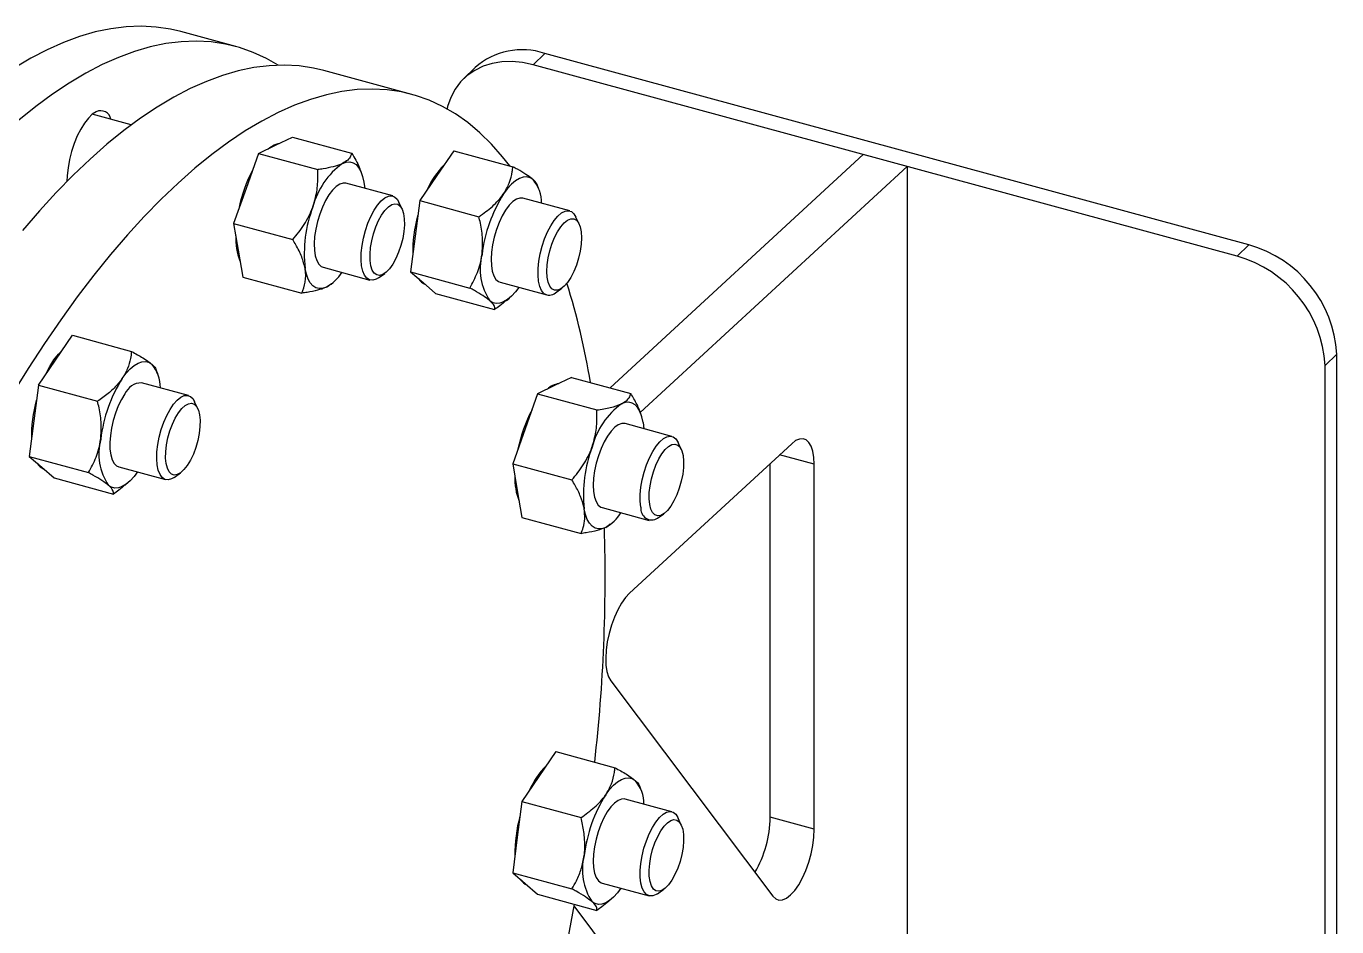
# Model space of a CAD drawing. Header units: inches. Extents: x 0.9 to 37.1, y -8.4 to 11.7.
# Drawn here: x 36.9664 to 37.1036, y 1.3698 to 1.4641 of the extents above; entities that cross this region are included whole.
import ezdxf

# ---------------------------------------------------------------- set-up
doc = ezdxf.new("R2010")
doc.units = ezdxf.units.IN
doc.header["$MEASUREMENT"] = 0

msp = doc.modelspace()

# ---------------------------------------------------------------- linework, layer by layer
at = {"color": 7, "linetype": 'Continuous', "lineweight": 25}
for p, q in [((36.98834909650271, 1.461923980144378), (36.98259116602304, 1.463488862271226)), ((37.02066720777228, 1.461206626228001), (37.01945185519695, 1.460020404856115)), ((37.09436871791207, 1.441176135004341), (37.02066720777228, 1.461206626228001)), ((37.01339139361967, 1.459732293646796), (37.01217604104433, 1.45854607227491)), ((37.09315336533673, 1.439989913632454), (37.01945185519695, 1.460020404856115)), ((37.00677447403766, 1.456916357338462), (36.99756178527018, 1.45942016874142)), ((36.97739586968846, 1.453729674892716), (36.97331253433062, 1.454839437947683)), ((36.99071038298398, 1.450732184882952), (36.99248886413626, 1.451592783613004)), ((36.99248886413626, 1.451592783613004), (36.99426734528853, 1.452453382343055)), ((36.99426734528853, 1.452453382343055), (37.00046287848466, 1.450769569174566)), ((36.99071038298398, 1.450732184882952), (36.98940844442021, 1.447070216183395)), ((36.99071038298398, 1.450732184882952), (36.99690591618011, 1.449048371714464)), ((37.01114069359245, 1.451029717385933), (37.00936221244018, 1.44841861186302)), ((37.01114069359245, 1.451029717385933), (37.01733622678858, 1.449345904217444)), ((37.05399943807497, 1.450631112095024), (37.02751253629317, 1.426211977241739)), ((37.05860578245871, 1.449379206393545), (37.05399943807497, 1.450631112095024)), ((37.00154604799748, 1.448550359905634), (37.00149704063696, 1.448692133063508)), ((37.05860578245871, 1.449379206393545), (37.03066823526589, 1.423622674429501)), ((37.05860578245871, 1.449379206393545), (37.05860578245871, 1.342398325230914)), ((37.00476931180649, 1.446290159866948), (36.99986033059675, 1.447624315773014)), ((37.00174553134033, 1.4477491157073), (37.00182590019909, 1.44709011607216)), ((37.00936221244018, 1.44841861186302), (37.0075837312879, 1.445807506340107)), ((37.02007018825192, 1.446987411706731), (37.01992680874304, 1.447402193599375)), ((36.98940844442021, 1.447070216183395), (36.98810650585644, 1.443408247483836)), ((37.02329345206094, 1.444727211668045), (37.01838447085119, 1.446061367574111)), ((37.00574805635516, 1.444908094478645), (37.00541733524586, 1.445640423982517)), ((37.0075837312879, 1.445807506340107), (37.00710718869939, 1.442075896019658)), ((37.0075837312879, 1.445807506340107), (37.01377926448403, 1.444123693171618)), ((36.98810650585644, 1.443408247483836), (36.99430203905257, 1.441724434315347)), ((36.98810650585644, 1.443408247483836), (36.98858304844495, 1.44060687751433)), ((37.0242721966096, 1.443345146279742), (37.0239414755003, 1.444077475783614)), ((37.00710718869939, 1.442075896019658), (37.00663064611089, 1.43834428569921)), ((36.98858304844495, 1.44060687751433), (36.98905959103345, 1.437805507544823)), ((37.09315336533673, 1.439989913632454), (37.09436871791207, 1.441176135004341)), ((36.98905959103345, 1.437805507544823), (36.99525512422958, 1.436121694376334)), ((36.99746989265181, 1.438828780782368), (37.00237887386155, 1.437494624876302)), ((37.00326662784558, 1.437726969364785), (37.0039225359138, 1.438191154199114)), ((37.00663064611089, 1.43834428569921), (37.01282617930701, 1.436660472530721)), ((37.00663064611089, 1.43834428569921), (37.00793258467466, 1.437223780901675)), ((36.99833523278517, 1.437087710423677), (36.99783971564901, 1.436763209608626)), ((36.9983493128332, 1.437086553864962), (36.99845497712609, 1.437176869928479)), ((37.00793258467466, 1.437223780901675), (37.00923452323843, 1.436103276104139)), ((37.01599403290625, 1.437265832583466), (37.020903014116, 1.4359316766774)), ((37.02179076810003, 1.436164021165883), (37.02244667616824, 1.436628206000211)), ((37.00923452323843, 1.436103276104139), (37.01543005643455, 1.43441946293565)), ((37.01666085534314, 1.435341888731514), (37.01697911738054, 1.435613921729577)), ((36.96944823746091, 1.429104425634802), (36.97122671861319, 1.431715531157716)), ((36.97122671861319, 1.431715531157716), (36.97742225180932, 1.430031717989226)), ((37.10358140667955, 1.429743497552403), (37.1023660541042, 1.428557276180517)), ((37.10358140667955, 1.331691442438752), (37.10358140667955, 1.429743497552403)), ((36.96766975630864, 1.426493320111889), (36.96944823746091, 1.429104425634802)), ((36.98015621327266, 1.427673225478513), (36.98000685753482, 1.428105295975215)), ((37.1023660541042, 1.330505221066866), (37.1023660541042, 1.428557276180517)), ((36.98337947708168, 1.425413025439828), (36.97847049587192, 1.426747181345894)), ((37.02348640290539, 1.427306194026934), (37.02170792175311, 1.426445595296883)), ((37.02348640290539, 1.427306194026934), (37.02968193610152, 1.425622380858445)), ((36.96766975630864, 1.426493320111889), (36.96719321372013, 1.422761709791441)), ((36.96766975630864, 1.426493320111889), (36.97386528950477, 1.4248095069434)), ((37.01992944060083, 1.425584996566832), (37.01862750203707, 1.421923027867274)), ((37.02170792175311, 1.426445595296883), (37.01992944060083, 1.425584996566832)), ((37.01992944060083, 1.425584996566832), (37.02612497379696, 1.423901183398343)), ((36.98435822163034, 1.424030960051525), (36.98402750052104, 1.424763289555397)), ((36.96719321372013, 1.422761709791441), (36.96671667113162, 1.419030099470993)), ((37.03076510561433, 1.423403171589513), (37.03072622956072, 1.423515635938294)), ((37.01862750203707, 1.421923027867274), (37.0173255634733, 1.418261059167716)), ((37.03398836942335, 1.421142971550827), (37.0290793882136, 1.422477127456893)), ((37.03096458895718, 1.42260192739118), (37.03104495781594, 1.42194292775604)), ((37.04652382069976, 1.420375056773465), (37.02955274771129, 1.404728873489197)), ((37.03496711397201, 1.419760906162524), (37.03463639286271, 1.420493235666397)), ((36.96671667113162, 1.419030099470993), (36.97291220432775, 1.417346286302504)), ((36.96671667113162, 1.419030099470993), (36.96801860969539, 1.417909594673457)), ((37.04888296185599, 1.418215173161671), (37.04525155334342, 1.419202112183718)), ((36.96801860969539, 1.417909594673457), (36.96932054825916, 1.416789089875922)), ((36.97608005792699, 1.417951646355248), (36.98098903913673, 1.416617490449183)), ((36.98187679312076, 1.416849834937665), (36.98253270118898, 1.417314019771994)), ((37.0173255634733, 1.418261059167716), (37.02352109666943, 1.416577245999227)), ((37.0173255634733, 1.418261059167716), (37.01780210606181, 1.415459689198209)), ((37.04427661747226, 1.381290022474948), (37.04427661747226, 1.418303287145321)), ((37.04888296185599, 1.380038116773469), (37.04888296185599, 1.418215173161671)), ((36.96932054825916, 1.416789089875922), (36.97551608145529, 1.415105276707433)), ((36.9767603795816, 1.416039240896936), (36.97706514240128, 1.416299735501359)), ((37.01780210606181, 1.415459689198209), (37.01827864865031, 1.412658319228702)), ((37.02668895026866, 1.413681592466248), (37.03159793147841, 1.412347436560182)), ((37.03248568546243, 1.412579781048665), (37.03314159353066, 1.413043965882993)), ((37.01827864865031, 1.412658319228702), (37.02447418184644, 1.410974506060213)), ((37.02754593228005, 1.411920186627258), (37.02767403474295, 1.412029681612359)), ((37.0275806155317, 1.395558401549518), (37.04455168852018, 1.373027528445584)), ((37.02183561095487, 1.388159323326693), (37.02005712980259, 1.38554821780378)), ((37.02183561095487, 1.388159323326693), (37.02803114415099, 1.386475510158204)), ((37.02005712980259, 1.38554821780378), (37.01827864865031, 1.382937112280867)), ((37.03076510561433, 1.384117017647491), (37.03061574987649, 1.384549088144193)), ((37.01827864865031, 1.382937112280867), (37.0178021060618, 1.379205501960419)), ((37.01827864865031, 1.382937112280867), (37.02447418184644, 1.381253299112378)), ((37.03398836942335, 1.381856817608806), (37.0290793882136, 1.383190973514872)), ((37.03496711397201, 1.380474752220503), (37.03463639286271, 1.381207081724375)), ((37.04888296185599, 1.380038116773469), (37.04427661747226, 1.381290022474948)), ((37.0178021060618, 1.379205501960419), (37.0173255634733, 1.37547389163997)), ((37.0173255634733, 1.37547389163997), (37.02352109666943, 1.373790078471481)), ((37.0173255634733, 1.37547389163997), (37.01862750203706, 1.374353386842435)), ((37.01862750203706, 1.374353386842435), (37.01992944060083, 1.3732328820449)), ((37.01992944060083, 1.3732328820449), (37.02612497379696, 1.371549068876411)), ((37.02668895026866, 1.374395438524226), (37.03159793147841, 1.37306128261816)), ((37.03248568546243, 1.373293627106643), (37.03314159353066, 1.373757811940972)), ((37.04128332870542, 1.348721223746305), (37.02374353634006, 1.372007131262095)), ((37.02735577270555, 1.372471494672275), (37.02767403474295, 1.372743527670337))]:
    msp.add_line(p, q, dxfattribs=at)
at = {"color": 7, "linetype": 'Continuous', "lineweight": 25, "flags": 128}
for points in [[(36.98259116602304, 1.463488862271226), (36.98149359958395, 1.463745629862133), (36.97998445467426, 1.46396879025637), (36.97844104538773, 1.464051095119087), (36.97686563689032, 1.463992423656548), (36.97526054131125, 1.463792861977214), (36.97362811434962, 1.463452702965369), (36.9719707518171, 1.462972445851271), (36.97029088612175, 1.462352795478461), (36.96859098269815, 1.461594661269309), (36.96687353638897, 1.460699155890314), (36.9651410677835, 1.459667593619108)], [(36.99276607169682, 1.459975296960297), (36.99155150061274, 1.460670438987783), (36.99015822077775, 1.461313376671092), (36.9887241957182, 1.461817059328177), (36.98725153006362, 1.462180747735284), (36.98574238515393, 1.462403908129522), (36.9841989758674, 1.462486212992239), (36.98262356736999, 1.4624275415297), (36.98101847179092, 1.462227979850365), (36.97938604482928, 1.461887820838521), (36.97772868229676, 1.461407563724423), (36.97604881660143, 1.460787913351612), (36.97434891317782, 1.460029779142461), (36.97263146686863, 1.459134273763466), (36.97089899826317, 1.45810271149226), (36.96915404999801, 1.456936606288725), (36.96739918302535, 1.455637669573055), (36.96563697285447, 1.454207807713998)], [(36.99756178527018, 1.45942016874142), (36.99646421883109, 1.459676936332326), (36.9949550739214, 1.459900096726564), (36.99341166463488, 1.459982401589281), (36.99183625613747, 1.459923730126742), (36.99023116055839, 1.459724168447408), (36.98859873359676, 1.459384009435563), (36.98694137106424, 1.458903752321465), (36.9852615053689, 1.458284101948655), (36.98356160194529, 1.457525967739503), (36.98184415563611, 1.456630462360508), (36.98011168703064, 1.455598900089302), (36.97836673876548, 1.454432794885768), (36.97661187179282, 1.453133858170097), (36.97484966162194, 1.45170399631104), (36.97308269453927, 1.450145307828051), (36.97131356381267, 1.44846008031142), (36.96954486588543, 1.446650787064916), (36.96777919656568, 1.444720083475879), (36.96601914721661, 1.442670803118066)], [(37.01945185519695, 1.460020404856115), (37.01834138827669, 1.460257104775733), (37.01724711446468, 1.460360150687762), (37.0161849907372, 1.460328039950765), (37.01517050524987, 1.460161240811595), (37.01421845148554, 1.4598621855773), (37.01334271253192, 1.459435235146609), (37.01255605863494, 1.458886615418211), (37.01186996097982, 1.458224326503129), (37.01129442441532, 1.457458026065091), (37.01083784156055, 1.456598888490041), (37.01050687042168, 1.455659441938434), (37.01044376465012, 1.455411080252639)], [(37.01701752589969, 1.449432520290109), (37.01626278831269, 1.450399395646425), (37.0151026079979, 1.451720421654851), (37.01389211491288, 1.452908922244383), (37.01263308562316, 1.453963153126514), (37.01132736792784, 1.454881567072047), (37.00997687814769, 1.455662816181868), (37.0085835983127, 1.456305753865176), (37.00714957325314, 1.456809436522262), (37.00567690759856, 1.457173124929369), (37.00416776268888, 1.457396285323607), (37.00262435340235, 1.457478590186324), (37.00104894490494, 1.457419918723784), (36.99944384932586, 1.45722035704445), (36.99781142236424, 1.456880198032606), (36.99615405983171, 1.456399940918508), (36.99447419413637, 1.455780290545697), (36.99277429071277, 1.455022156336546), (36.99105684440359, 1.454126650957551), (36.98932437579812, 1.453095088686344), (36.98757942753295, 1.45192898348281), (36.98582456056029, 1.450630046767139), (36.98406235038941, 1.449200184908082), (36.98229538330674, 1.447641496425093), (36.98052625258014, 1.445956268908462), (36.97875755465291, 1.444146975661959), (36.97699188533315, 1.442216272072922), (36.97523183598408, 1.440166991715109), (36.97347998972083, 1.438002142190037), (36.97173891761936, 1.435724900712914), (36.97001117494307, 1.433338609449635), (36.9682992973926, 1.430846770611695), (36.96660579738431, 1.428253041316209), (36.964933160363, 1.425561228218589)], [(36.97371980039179, 1.455103453937381), (36.97331395738215, 1.454840586568303), (36.97290169130754, 1.45444356000802), (36.97249486231233, 1.453923795987806), (36.972105174126, 1.453296247172191), (36.97174383736816, 1.452578966998025), (36.97142124703945, 1.451792590309971), (36.97114668347629, 1.45095973973359), (36.9709280453725, 1.450104374863598), (36.97077162254824, 1.449251102989946), (36.97068191500338, 1.448424471190891), (36.97065998256101, 1.447806004019789)], [(36.99173858749752, 1.451229728248793), (36.99188415246711, 1.451346933968007), (36.99234146111598, 1.451632844595451)], [(36.99234146111598, 1.451632844595451), (36.99278117788265, 1.451781000380491), (36.99291401127631, 1.451798510330062)], [(36.99949050759954, 1.449689886946756), (36.99988552167852, 1.449829154625258), (37.00025965420312, 1.449855449878565), (37.0006065036621, 1.449768322787602), (37.00092013536506, 1.449569264121052), (37.0011951829866, 1.449261679827889), (37.00142694038567, 1.448850832760648), (37.0016114421289, 1.448343752626557), (37.00174553134033, 1.4477491157073)], [(36.99921558531204, 1.447537082832136), (36.99883991244386, 1.447290305122682), (36.99845862133351, 1.446912914924561), (36.998083966991, 1.446417041869256), (36.99772799111518, 1.445818623724771), (36.99740213506358, 1.445136894142651), (36.99711687211783, 1.444393764472593), (36.9968813708637, 1.443613119513642), (36.99670320050529, 1.442820049837096), (36.99658808758451, 1.442040045354898), (36.99653973192535, 1.441298176052897), (36.99655968771847, 1.440618286220871), (36.99664731356829, 1.440022228077436), (36.99679979310787, 1.439529159421761), (36.99701222551936, 1.439154927886137), (36.99727778305025, 1.438911561580038), (36.99746989265181, 1.438828780782368)], [(36.99986033059675, 1.447624315773014), (36.99957356550298, 1.44764531641429), (36.99921558531204, 1.447537082832136)], [(37.01944427561951, 1.44800631592215), (37.01913064391655, 1.4482053745887), (37.01878379445756, 1.448292501679662), (37.01840966193297, 1.448266206426355), (37.01801464785399, 1.448126938747853), (37.01760551102102, 1.447877081552747), (37.01718925187872, 1.44752090996692), (37.01677299273642, 1.447064518184953), (37.01636385590346, 1.446515715196772)], [(37.00326662784558, 1.437726969364785), (37.00302361914625, 1.43758185781718), (37.00266563895533, 1.437473624235026), (37.00233685721954, 1.437507413496557), (37.0020478412544, 1.437682139587105), (37.00180788027083, 1.437992186666355), (37.0016246868123, 1.438427589566073), (37.00150414886727, 1.43897435407881), (37.0014501406245, 1.439614906743248), (37.00146439795333, 1.440328659669704), (37.00154646261149, 1.441092672251842), (37.00169369697333, 1.441882388496643), (37.00190136880535, 1.442672426274217), (37.00216280336396, 1.443437393120348), (37.00246959792735, 1.444152702371183), (37.00281189186583, 1.444795363398844), (37.00317868357056, 1.445344720549117), (37.00355818405436, 1.44578311703118), (37.00393819585944, 1.446096462421387), (37.00430650509369, 1.446274685541074), (37.00465127399529, 1.446312058152532), (37.00496142140805, 1.446207379069278), (37.00522697893895, 1.445964012763179), (37.00541733524586, 1.445640423982517)], [(37.01838447085119, 1.446061367574111), (37.01806883581833, 1.446078755309326), (37.01770893142697, 1.445958780958318), (37.01733232410734, 1.445700755959755), (37.01695111832856, 1.445312973449395), (37.01657756635802, 1.44480789707619), (37.0162236744634, 1.444201760410352), (37.0159008170214, 1.443514045183051), (37.01561937093584, 1.442766855127549), (37.01538838211549, 1.441984205547019), (37.01521527473108, 1.441191251442944), (37.0151056125964, 1.440413479012675), (37.01506292034267, 1.439675886502074), (37.01508857013407, 1.439002180741325), (37.01518173756518, 1.438414015187905), (37.01533942815811, 1.437930293966645), (37.01555657360748, 1.437566564275604), (37.01582619467985, 1.43733451668633), (37.01599403290625, 1.437265832583466)], [(37.00371627012981, 1.438067983517506), (37.00338505518374, 1.43797366823962), (37.00308452449288, 1.438023582374979), (37.00282622728312, 1.438215807751352), (37.00262008977138, 1.438542957255329), (37.00247403370665, 1.438992458714937), (37.00239367194158, 1.439547038041167), (37.00238209273374, 1.440185383061525), (37.00243974106557, 1.440882962534867), (37.00256440154403, 1.441612968873237), (37.00275128353685, 1.442347348342446), (37.00299320527382, 1.443057879151337), (37.00328086983829, 1.443717255999393), (37.00360322244235, 1.444300139404127), (37.00394787525622, 1.44478412948318), (37.00430158346553, 1.445150626769238), (37.00465075426217, 1.445385546977132), (37.00498196920825, 1.445479862255019), (37.00528249989911, 1.44542994811966), (37.00554079710887, 1.445237722743287), (37.0057469346206, 1.44491057323931), (37.00589299068533, 1.444461071779703), (37.0059733524504, 1.443906492453471), (37.00598493165825, 1.443268147433113), (37.00592728332641, 1.442570567959772), (37.00580262284794, 1.441840561621401), (37.00561574085513, 1.441106182152192), (37.00537381911816, 1.440395651343302), (37.00508615455369, 1.439736274495246), (37.00476380194964, 1.439153391090512), (37.00441914913577, 1.43866940101146), (37.00406544092645, 1.438302903725401), (37.00371627012981, 1.438067983517506)], [(37.02059431100525, 1.436099355481456), (37.02034994399465, 1.43639844818089), (37.02016176843401, 1.436823886325935), (37.0200358324407, 1.437361995984559), (37.01997618370115, 1.437995481869575), (37.01998473937495, 1.438703983223405), (37.02006122447568, 1.439464728229579), (37.02020318070929, 1.440253265917657), (37.02040604548561, 1.441044252037532), (37.02066329856384, 1.441812263644486), (37.02096667161835, 1.44253261621355), (37.02130641398956, 1.443182157020446), (37.02167160607812, 1.443740009289196), (37.02205051030982, 1.44418824318888), (37.0224309483909, 1.444512452113154), (37.0228006927284, 1.444702215720433), (37.02314785943508, 1.44475143485224), (37.02346129028734, 1.444658527565181), (37.02373091135971, 1.444426479975906), (37.0239414755003, 1.444077475783614)], [(37.0214311233862, 1.43657331776727), (37.02120661306802, 1.436856641509841), (37.02103978685152, 1.437267058153674), (37.02093705577462, 1.43778879561731), (37.02090236773503, 1.438401803822617), (37.02093705577462, 1.439082525208043), (37.02103978685152, 1.439804800032499), (37.02120661306802, 1.440540871679537), (37.0214311233862, 1.441262453328557), (37.02170469000043, 1.441941815001453), (37.02201679989915, 1.442552849210126), (37.02235545887397, 1.44307207425261), (37.02270765245044, 1.443479536601706), (37.0230598460269, 1.443759577707846), (37.02339850500172, 1.44390143574837), (37.02371061490044, 1.443899659198335), (37.02398418151468, 1.443754316329563), (37.02420869183285, 1.443470992586993), (37.02437551804935, 1.44306057594316), (37.02447824912625, 1.442538838479523), (37.02451293716585, 1.441925830274216), (37.02447824912625, 1.441245108888791), (37.02437551804935, 1.440522834064335), (37.02420869183285, 1.439786762417296), (37.02398418151468, 1.439065180768277), (37.02371061490044, 1.438385819095381), (37.02339850500172, 1.437774784886707), (37.0230598460269, 1.437255559844224), (37.02270765245044, 1.436848097495128), (37.02235545887397, 1.436568056388988), (37.02201679989915, 1.436426198348464), (37.02170469000043, 1.436427974898498), (37.0214311233862, 1.43657331776727)], [(36.99783971564901, 1.436763209608626), (36.99744470157002, 1.436623941930124), (36.99707056904543, 1.436597646676817), (36.99672371958646, 1.43668477376778), (36.99641008788349, 1.43688383243433), (36.99613504026195, 1.437191416727492), (36.99590328286288, 1.437602263794734), (36.99571878111965, 1.438109343928825), (36.99558469190823, 1.438703980848082)], [(37.01795960250859, 1.436731632882612), (37.01760551102102, 1.436262681972624), (37.01718925187872, 1.435806290190657), (37.01677299273642, 1.435450118604829), (37.01636385590346, 1.435200261409723), (37.01596884182447, 1.435060993731221), (37.01559470929988, 1.435034698477914), (37.0152478598409, 1.435121825568877), (37.01493422813794, 1.435320884235427)], [(36.96930083444063, 1.42914448661725), (36.96975814308951, 1.429751270511292), (36.97022213927362, 1.430240641947679)], [(36.96844934958602, 1.427637892439571), (36.96886111767397, 1.428434288313469), (36.96930083444063, 1.42914448661725)], [(36.97644988092419, 1.427201528968555), (36.97685901775716, 1.427750331956736), (36.97727527689946, 1.428206723738702), (36.97769153604175, 1.42856289532453), (36.97810067287472, 1.428812752519636), (36.97849568695371, 1.428952020198138), (36.97886981947831, 1.428978315451445), (36.97921666893728, 1.428891188360482), (36.97953030064024, 1.428692129693933)], [(36.97672480321169, 1.425585390015385), (36.97636682302075, 1.424994824316068), (36.97603804128497, 1.424319232947739), (36.97574902531984, 1.423580329972855), (36.97550906433626, 1.422801864340999), (36.97532587087773, 1.422008856578104), (36.9752053329327, 1.421226794606157), (36.97515132468993, 1.420480814540419), (36.97516558201876, 1.419794892793999), (36.97524764667692, 1.419191075456204), (36.97539488103877, 1.418688769713093), (36.97560255287078, 1.418304120084549), (36.97586398742939, 1.418049489526123), (36.97608005792699, 1.417951646355248)], [(36.98187679312076, 1.416849834937665), (36.98160311347593, 1.416690334397171), (36.98124713760011, 1.416593865806155), (36.98092128154851, 1.416639504396399), (36.98063601860275, 1.416825783306061), (36.98040051734863, 1.417146715377714), (36.98022234699022, 1.417591985590511), (36.98010723406944, 1.418147282593443), (36.98005887841028, 1.418794758683936), (36.9800788342034, 1.419513603447697), (36.98016646005321, 1.420280712622551), (36.98031893959279, 1.421071430688438), (36.98053137200428, 1.421860343316116), (36.98079692953517, 1.422622094204612), (36.98110707694794, 1.423332200053599), (36.98145184584953, 1.423967837476813), (36.98182015508379, 1.424508576564469), (36.98220016688886, 1.424937037517366), (36.98257966737267, 1.425239449247941), (36.9829464590774, 1.425406091994347), (36.98328875301588, 1.425431609721601), (36.98359554757927, 1.425315182268953), (36.98385698213788, 1.425060551710528), (36.98402750052104, 1.424763289555397)], [(36.98326091953735, 1.418102934251505), (36.98291174874071, 1.417656251655706), (36.9825580405314, 1.417332288830329), (36.98221338771754, 1.417143495485076), (36.98189103511347, 1.417097126842326), (36.981603370549, 1.417194964823018), (36.98136144881202, 1.417433249568422), (36.98117456681922, 1.417802823929402), (36.98104990634076, 1.418289485370527), (36.98099225800892, 1.418874531765536), (36.98100383721676, 1.419535480109568), (36.98108419898183, 1.420246930528426), (36.98123025504657, 1.420981542381497), (36.98143639255829, 1.421711084947245), (36.98169468976806, 1.422407522314), (36.98199522045892, 1.423044090784324), (36.98232643540499, 1.423596327388893), (36.98267560620163, 1.424043009984693), (36.98302931441095, 1.42436697281007), (36.98337396722481, 1.424555766155323), (36.98369631982888, 1.424602134798072), (36.98398398439334, 1.424504296817381), (36.98422590613032, 1.424266012071977), (36.98441278812313, 1.423896437710997), (36.98453744860159, 1.423409776269872), (36.98459509693343, 1.422824729874863), (36.98458351772558, 1.422163781530831), (36.98450315596051, 1.421452331111974), (36.98435709989578, 1.420717719258902), (36.98415096238405, 1.419988176693153), (36.9838926651743, 1.419291739326399), (36.98359213448342, 1.418655170856075), (36.98326091953735, 1.418102934251505)], [(37.03096458895718, 1.42260192739118), (37.03083049974575, 1.423196564310437), (37.03064599800252, 1.423703644444528), (37.03041424060346, 1.424114491511769), (37.03013919298191, 1.424422075804932), (37.02982556127895, 1.424621134471482), (37.02947871181998, 1.424708261562444), (37.02910457929538, 1.424681966309138), (37.0287095652164, 1.424542698630635)], [(37.0290793882136, 1.422477127456893), (37.02906909811935, 1.4224798436184), (37.02873468639395, 1.422489914190291), (37.02837293834747, 1.422358225920254), (37.02799548085974, 1.422089011377643), (37.02761444572499, 1.421690923339367), (37.02724207972599, 1.421176756682525), (37.02689035101233, 1.420563037146524), (37.02657056443424, 1.419869490182223), (37.02629299819549, 1.419118406959706), (37.02606657350337, 1.418333927911737), (37.02589856783378, 1.417541266840392), (37.02579438102718, 1.416765900524706), (37.02575736173326, 1.416032749876038), (37.02578869978259, 1.415365378959476), (37.02588738794447, 1.414785237625392), (37.02605025430019, 1.414310972093606), (37.02627206419105, 1.413957825648536), (37.02654568846467, 1.413737148707497), (37.02668895026866, 1.413681592466248)], [(37.03073875467989, 1.413729010076154), (37.03067347879275, 1.4143552874099), (37.03067633089678, 1.415058378631066), (37.030747219323, 1.415815685809298), (37.03088386565907, 1.416602868468773), (37.03108187797931, 1.417394625911119), (37.03133489200484, 1.418165510400681), (37.03163477565666, 1.418890745075676), (37.0319718904275, 1.419547020296926), (37.03233540117122, 1.420113242838835), (37.03271362435343, 1.420571213843015), (37.03309440356983, 1.420906213744574), (37.03346550026313, 1.421107475371036), (37.03381498708026, 1.421168530008128), (37.03413163122734, 1.421087415309578), (37.03440525550096, 1.420866738368539), (37.03462706539182, 1.420513591923469), (37.03463639286271, 1.420493235666397)], [(37.03165879868243, 1.414019431481526), (37.03160115035059, 1.414604477876536), (37.03161272955844, 1.415265426220568), (37.03169309132351, 1.415976876639425), (37.03183914738824, 1.416711488492497), (37.03204528489997, 1.417441031058245), (37.03230358210973, 1.418137468425), (37.0326041128006, 1.418774036895323), (37.03293532774666, 1.419326273499893), (37.03328449854331, 1.419772956095693), (37.03363820675262, 1.420096918921069), (37.03398285956649, 1.420285712266322), (37.03430521217055, 1.420332080909072), (37.03459287673502, 1.42023424292838), (37.03483479847199, 1.419995958182977), (37.0350216804648, 1.419626383821996), (37.03514634094326, 1.419139722380871), (37.0352039892751, 1.418554675985862), (37.03519241006725, 1.41789372764183), (37.03511204830218, 1.417182277222973), (37.03496599223745, 1.416447665369901), (37.03475985472572, 1.415718122804153), (37.03450155751597, 1.415021685437398), (37.03420102682509, 1.414385116967075), (37.03386981187903, 1.413832880362505), (37.03352064108238, 1.413386197766705), (37.03316693287307, 1.413062234941329), (37.03282228005921, 1.412873441596076), (37.03249992745514, 1.412827072953326), (37.03221226289068, 1.412924910934018), (37.0319703411537, 1.413163195679421), (37.03178345916089, 1.413532770040401), (37.03165879868243, 1.414019431481526)], [(37.04888296185599, 1.418215173161671), (37.04884740214106, 1.418941314233019), (37.0487417634296, 1.419576794569868), (37.0485691365798, 1.420103020802621), (37.04833457244002, 1.420504596201797), (37.04804493406722, 1.420769771167316), (37.04770869592237, 1.420890787007278), (37.04733569591821, 1.420864102947706), (37.04693684757407, 1.420690499731219), (37.04652382069976, 1.420375056773465)], [(36.97804562752933, 1.417417446654395), (36.97769153604175, 1.416948495744407), (36.97727527689946, 1.41649210396244), (36.97685901775716, 1.416135932376612), (36.97644988092419, 1.415886075181506), (36.97605486684521, 1.415746807503004), (36.97568073432061, 1.415720512249697), (36.97533388486163, 1.41580763934066), (36.97502025315868, 1.41600669800721)], [(37.02705877326586, 1.411616021292506), (37.02666375918688, 1.411476753614004), (37.02628962666228, 1.411450458360697), (37.0259427772033, 1.411537585451659), (37.02562914550035, 1.411736644118209), (37.0253540978788, 1.412044228411372), (37.02512234047974, 1.412455075478613), (37.02493783873651, 1.412962155612704), (37.02480374952508, 1.413556792531961)], [(37.02955274771129, 1.404728873489197), (37.02912894138441, 1.404270035870163), (37.02871587923402, 1.403686947762426), (37.02832616057668, 1.402997394653324), (37.02797167270035, 1.402222409450111), (37.02766322827563, 1.401385630929389), (37.02741023554517, 1.400512582701718), (37.02722041135133, 1.39962989468459), (37.02709954575524, 1.398764490830563), (37.02705132542708, 1.397942767886688), (37.02707722119436, 1.397189790234864), (37.02717644317845, 1.396528525372309), (37.02734596488759, 1.395979143351683), (37.0275806155317, 1.395558401549518)], [(37.02705877326586, 1.383645321137533), (37.02746791009884, 1.384194124125713), (37.02788416924113, 1.38465051590768), (37.02830042838343, 1.385006687493508), (37.0287095652164, 1.385256544688614), (37.02910457929538, 1.385395812367116), (37.02947871181998, 1.385422107620423), (37.02982556127895, 1.38533498052946), (37.03013919298191, 1.38513592186291)], [(37.0290793882136, 1.383190973514872), (37.02904254403534, 1.383199965661264), (37.02870542926451, 1.383198172180385), (37.02834191852079, 1.383054799462678), (37.02796369533858, 1.382774455625258), (37.02758291612217, 1.382366151149727), (37.02721181942887, 1.381843009277884), (37.02686233261176, 1.381221844219931), (37.02654568846467, 1.380522620731928), (37.02627206419105, 1.379767812432102), (37.02605025430019, 1.378981679480267), (37.02588738794447, 1.378189488836329), (37.02578869978259, 1.377416702159399), (37.02575736173326, 1.376688157449125), (37.02579438102718, 1.376027270731945), (37.02589856783378, 1.375455283450728), (37.02606657350337, 1.374990579747325), (37.02629299819549, 1.374648095581122), (37.02657056443424, 1.374438838675017), (37.02668895026866, 1.374395438524226)], [(37.03073875467989, 1.376464937587031), (37.03087006053747, 1.377250589049274), (37.03106317608718, 1.378042940621643), (37.03131189443638, 1.378816525472654), (37.03160822157266, 1.379546479948686), (37.03194263329805, 1.380209342712271), (37.03230438134455, 1.380783808808784), (37.03268183883227, 1.381251414425209), (37.03306287396701, 1.381597130332287), (37.03343523996601, 1.381809844936309), (37.03378696867969, 1.38188272141488), (37.03410675525777, 1.381813417458015), (37.03438432149652, 1.381604160551911), (37.03461074618864, 1.381261676385708), (37.03463639286271, 1.381207081724375)], [(37.03165879868243, 1.376449620276725), (37.03178345916089, 1.377179626615096), (37.0319703411537, 1.377914006084304), (37.03221226289068, 1.378624536893195), (37.03249992745514, 1.379283913741251), (37.03282228005921, 1.379866797145985), (37.03316693287307, 1.380350787225037), (37.03352064108238, 1.380717284511096), (37.03386981187903, 1.38095220471899), (37.03420102682509, 1.381046519996877), (37.03450155751597, 1.380996605861518), (37.03475985472572, 1.380804380485144), (37.03496599223745, 1.380477230981168), (37.03511204830218, 1.38002772952156), (37.03519241006725, 1.379473150195329), (37.0352039892751, 1.378834805174971), (37.03514634094326, 1.37813722570163), (37.0350216804648, 1.37740721936326), (37.03483479847199, 1.376672839894051), (37.03459287673502, 1.37596230908516), (37.03430521217055, 1.375302932237104), (37.03398285956649, 1.37472004883237), (37.03363820675262, 1.374236058753318), (37.03328449854331, 1.373869561467259), (37.03293532774666, 1.373634641259365), (37.0326041128006, 1.373540325981478), (37.03230358210973, 1.373590240116837), (37.03204528489997, 1.37378246549321), (37.03183914738824, 1.374109614997186), (37.03169309132351, 1.374559116456795), (37.03161272955844, 1.375113695783025), (37.03160115035059, 1.375752040803384), (37.03165879868243, 1.376449620276725)], [(37.04455168852018, 1.373027528445584), (37.04484695577467, 1.372746563021962), (37.04519200162129, 1.372618133746438), (37.04557612657302, 1.372646223067661), (37.04598741934337, 1.372829959967098), (37.04641312620208, 1.373163646968343), (37.04684004645406, 1.37363693680951), (37.04725494177828, 1.374235153300289), (37.04764494673329, 1.374939746414245), (37.04799796770024, 1.375728867504455), (37.04830305789253, 1.376578046805693), (37.04855075680344, 1.377460952214566), (37.0487333835659, 1.378350205818685), (37.04884527512762, 1.379218232855203), (37.04888296185599, 1.380038116773469)], [(37.03248568546243, 1.373293627106643), (37.03233540117122, 1.373197456670354), (37.0319718904275, 1.373054083952647), (37.03163477565666, 1.373052290471768), (37.03133489200484, 1.373192133871667), (37.03108187797931, 1.373469119470409), (37.03088386565907, 1.373874344722944), (37.030747219323, 1.374394785356237), (37.03067633089678, 1.375013713980114), (37.03067347879275, 1.375711237719346), (37.03073875467989, 1.376464937587031)], [(37.028654519871, 1.373861238823372), (37.02830042838343, 1.373392287913385), (37.02788416924113, 1.372935896131418), (37.02746791009884, 1.37257972454559), (37.02705877326586, 1.372329867350484), (37.02666375918688, 1.372190599671982), (37.02628962666228, 1.372164304418675), (37.0259427772033, 1.372251431509638), (37.02562914550035, 1.372450490176187)]]:
    msp.add_lwpolyline(points, dxfattribs=at)
at = {"color": 7, "linetype": 'Continuous', "lineweight": 25}
for centre, radius, start, end in [((37.0183003558769, 1.454196817392538), 0.00739860850460301, 71.34281987238772, 131.5672021986711), ((36.97418987500133, 1.454125227848289), 0.001085309365990928, 9.821253203664215, 115.6660440363306), ((37.00403225154146, 1.441796153983085), 0.01570046080805391, 152.3749039917209, 168.4814766025203), ((37.00430559867483, 1.443099868591483), 0.008161705948282616, 126.1542656647959, 165.3264655325188), ((37.01632096603301, 1.443437072493002), 0.008699386538006188, 135.3124772605977, 156.1682539367073), ((37.01656704228942, 1.445550073236749), 0.003783067507367629, 359.6530887507549, 40.48679358305377), ((37.02925066332833, 1.438361850805908), 0.01524976426409019, 147.6772521365564, 173.1791284576888), ((37.00931139630229, 1.440235394654446), 0.01381186597706014, 159.0790953833193, 186.3658546268589), ((37.02123179018094, 1.440392785559181), 0.01437657025375077, 164.3684967113646, 181.0764532988107), ((36.99459786496536, 1.441841219246689), 0.006276564279897453, 177.5331077289477, 201.7752950395623), ((37.09098270550729, 1.429019386769371), 0.01261949316152307, 3.289457973184924, 74.4359141651881), ((37.01988829969355, 1.438659885917435), 0.005974257879483798, 165.3287710282146, 213.9796317402951), ((37.0897447673601, 1.427814965411254), 0.01264309710297474, 3.365927456690393, 74.35944468168503), ((36.99554486192974, 1.440751633089026), 0.004601507954120765, 299.9152035903493, 327.7261374858458), ((37.00870406085319, 1.438370515003248), 0.001438069909568357, 211.9026143806366, 246.6639564902204), ((36.95055092517041, 1.414505370982034), 0.07590219220502878, 9.299677668784252, 17.37078271945821), ((37.02115302939389, 1.436862712980191), 0.000945981452610073, 233.7987704710379, 312.3886129911966), ((36.97665306731015, 1.426235887008529), 0.003783067507377776, 359.6530887508029, 40.48679358299579), ((36.98933668834907, 1.419047664577691), 0.01524976426409324, 147.6772521365635, 173.1791284576893), ((36.97851597082174, 1.424786427976402), 0.001961280639539542, 91.328599364909, 155.9604262662922), ((37.0224257551012, 1.424547533188834), 0.002124050996803902, 97.92034325778435, 133.7239030654584), ((36.98135197982701, 1.421074236362275), 0.01441064775330322, 164.3883924194433, 181.0565575907402), ((37.03352465629168, 1.417952680275366), 0.008161705948276041, 126.1542656647756, 165.3264655325324), ((37.03338280847023, 1.416602213758543), 0.01583865945998264, 152.4456324113156, 168.4107481829422), ((36.97997432471428, 1.419345699689218), 0.005974257879483032, 165.3287710282071, 213.979631740296), ((37.03853045391914, 1.415088206338327), 0.01381186597705336, 159.0790953833159, 186.365854626869), ((36.96877241624686, 1.419035798056258), 0.001412242488922816, 211.5743336658432, 246.9922372050154), ((37.02393783683078, 1.416714599719992), 0.006396532995330029, 177.7637962784904, 201.5446064900198), ((37.02476391954659, 1.415604444772911), 0.004601507954128765, 299.9152035903728, 327.7261374858189), ((37.03187573324691, 1.413554959129214), 0.001150223453944488, 171.2966134116662, 302.0250639862289), ((36.85354620499865, 1.406441439946016), 0.173448749312248, 353.5818104990028, 1.69907224004189), ((37.02690358412715, 1.380643167924621), 0.008565791919738504, 135.1479772927292, 156.3327539045766), ((37.02741389007761, 1.382735187454618), 0.003631914318834179, 358.7628783662564, 41.37700396754566), ((37.03994558069075, 1.375491456746666), 0.0152497642641013, 147.6772521365685, 173.1791284576816), ((37.03202600860259, 1.377509710330219), 0.01447562285945915, 164.4260649478942, 181.0188850622832), ((37.03247658795316, 1.381468829093058), 0.01180138417552289, 329.7521654300277, 359.131859752386), ((37.03058321705596, 1.375789491858196), 0.005974257879485123, 165.328771028219, 213.9796317402914), ((37.01941776825155, 1.375521953489908), 0.001465584924320603, 212.2390050968543, 246.3275657739771), ((36.78324983572308, 1.415120709845493), 0.2443275182733034, 342.7181963375587, 349.879458427476)]:
    msp.add_arc(centre, radius, start, end, dxfattribs=at)
for points, knots in [([(37.00046287848466, 1.450769569174566), (37.00043206594054, 1.45066415618501), (37.00035916637261, 1.450414759012114), (37.00009217658059, 1.450038697109993), (36.99969275203593, 1.449807135661735), (36.99949050759954, 1.449689886946756)], [0, 0, 0, 0, 0.265470800595507, 0.62807883007994, 1, 1, 1, 1]), ([(37.00046287848466, 1.450769569174566), (37.00076642810409, 1.450273746283743), (37.00119857835767, 1.449567865023189), (37.0013954892169, 1.448881938603548), (37.00145408657085, 1.448677818458254)], [0, 0, 0, 0, 0.7024168490246313, 1, 1, 1, 1]), ([(36.99641008788349, 1.445167319517147), (36.99656157958596, 1.445687921766669), (36.9968700373755, 1.446747939024987), (36.99694013424827, 1.448059711363272), (36.99691364286259, 1.448825125195123), (36.99690591618011, 1.449048371714464)], [0, 0, 0, 0, 0.4060446745436627, 0.8267623950146797, 1, 1, 1, 1]), ([(36.99949050759954, 1.449689886946756), (36.99944909069548, 1.44967048911374), (36.99917723457031, 1.449543163814088), (36.99854805514597, 1.449338547876882), (36.99767606506197, 1.44916017563301), (36.99709659951602, 1.449076053562297), (36.99690591618011, 1.449048371714464)], [0, 0, 0, 0, 0.06625438873007931, 0.4348867160202243, 0.8140395284738083, 1, 1, 1, 1]), ([(37.01636385590346, 1.446515715196772), (37.01658201151751, 1.446889311383085), (37.0170262061327, 1.447650004225841), (37.01725422737915, 1.448613524565231), (37.01731771074036, 1.449180527697595), (37.01733622678858, 1.449345904217444)], [0, 0, 0, 0, 0.4060446745436639, 0.826762395014679, 1, 1, 1, 1]), ([(37.01944427561951, 1.44800631592215), (37.01941372812694, 1.448032104878281), (37.01921321765545, 1.448201380825982), (37.0187172244012, 1.448550452214457), (37.01799251411617, 1.448984357941782), (37.01749871882082, 1.44925638795435), (37.01733622678858, 1.449345904217444)], [0, 0, 0, 0, 0.06625438873007866, 0.4348867160202243, 0.8140395284738087, 1, 1, 1, 1]), ([(37.01990300457368, 1.447412177612566), (37.01988342035889, 1.447475925854199), (37.0198322192587, 1.447642589677125), (37.01959237834735, 1.447867458511856), (37.01944427561951, 1.44800631592215)], [0, 0, 0, 0, 0.3824959761120454, 1, 1, 1, 1]), ([(37.01377926448403, 1.444123693171618), (37.01426737871166, 1.444472030167758), (37.01526138685792, 1.445181392428068), (37.01603827803959, 1.446040359302993), (37.01635526894426, 1.446503177914248), (37.01636385590346, 1.446515715196772)], [0, 0, 0, 0, 0.4841952181635736, 0.9860273763411929, 1, 1, 1, 1]), ([(36.99430203905257, 1.441724434315347), (36.99471608052578, 1.44223611522219), (36.99555924504334, 1.443278115149433), (36.99617134079553, 1.444500485952332), (36.99640379104415, 1.445149732103362), (36.99641008788349, 1.445167319517147)], [0, 0, 0, 0, 0.4841952181635706, 0.9860273763411911, 1, 1, 1, 1]), ([(37.01410883216268, 1.440172999353411), (37.01414485858326, 1.440703343823185), (37.01421821329431, 1.441783197572053), (37.0140147771281, 1.443118048874584), (37.01383244490943, 1.443896611556847), (37.01377926448403, 1.444123693171618)], [0, 0, 0, 0, 0.4060446745436599, 0.8267623950146743, 1, 1, 1, 1]), ([(36.99558469190823, 1.438703980848082), (36.99548739050567, 1.439104193275104), (36.9952892715654, 1.439919080417884), (36.9947699866518, 1.440945653660181), (36.99440770493938, 1.441548580119934), (36.99430203905257, 1.441724434315347)], [0, 0, 0, 0, 0.4060446745436578, 0.8267623950146723, 1, 1, 1, 1]), ([(37.01282617930701, 1.436660472530721), (37.01311192300609, 1.437182978381245), (37.01369381869474, 1.438247022497312), (37.01402048039024, 1.439493476396035), (37.01410650192727, 1.440155077263015), (37.01410883216268, 1.440172999353411)], [0, 0, 0, 0, 0.4841952181635715, 0.9860273763411892, 0.9999999999999999, 0.9999999999999999, 0.9999999999999999, 0.9999999999999999]), ([(36.99525512422958, 1.436121694376334), (36.99539272241981, 1.436499605668601), (36.99567293085104, 1.437269193772788), (36.9956700016876, 1.438193956889115), (36.99558694191253, 1.438690529212052), (36.99558469190823, 1.438703980848082)], [0, 0, 0, 0, 0.4841952181635693, 0.9860273763411898, 1, 1, 1, 1]), ([(36.99783971564901, 1.436763209608626), (36.99779829874495, 1.43674381177561), (36.99752644261979, 1.436616486475959), (36.99689726319544, 1.436411870538753), (36.99602527311144, 1.43623349829488), (36.9954458075655, 1.436149376224167), (36.99525512422958, 1.436121694376334)], [0, 0, 0, 0, 0.06625438873007884, 0.4348867160202253, 0.8140395284738101, 1, 1, 1, 1]), ([(37.01493422813794, 1.435320884235427), (37.01490368064538, 1.435346673191559), (37.01470317017388, 1.43551594913926), (37.01420717691963, 1.435865020527734), (37.0134824666346, 1.436298926255059), (37.01298867133926, 1.436570956267627), (37.01282617930701, 1.436660472530721)], [0, 0, 0, 0, 0.06625438873007707, 0.4348867160202248, 0.8140395284738112, 1, 1, 1, 1]), ([(37.01543005643455, 1.43441946293565), (37.01543959090048, 1.434481782287024), (37.01546214854595, 1.434629223983868), (37.01535423324274, 1.434914473449374), (37.01507540825255, 1.435184273702133), (37.01493422813794, 1.435320884235427)], [0, 0, 0, 0, 0.2654708005955065, 0.6280788300799381, 1, 1, 1, 1]), ([(37.01664396043494, 1.435361925491651), (37.01642224346929, 1.435166641082017), (37.01604530000368, 1.434834635897246), (37.01560951433717, 1.434540563053802), (37.01543005643455, 1.43441946293565)], [0, 0, 0, 0, 0.5881968673705054, 1, 1, 1, 1]), ([(36.97742225180932, 1.430031717989226), (36.9773914392652, 1.429778096388617), (36.97731853969727, 1.429178051646081), (36.97705154990524, 1.428217653779126), (36.97665212536058, 1.427543088191463), (36.97644988092419, 1.427201528968555)], [0, 0, 0, 0, 0.2654708005955063, 0.6280788300799386, 1, 1, 1, 1]), ([(36.97742225180932, 1.430031717989226), (36.97783629328253, 1.429800021507646), (36.97867945780008, 1.429328188938323), (36.97929155355227, 1.428896710131799), (36.9795240038009, 1.428697525404351), (36.97953030064024, 1.428692129693933)], [0, 0, 0, 0, 0.4841952181635784, 0.9860273763411905, 1, 1, 1, 1]), ([(36.97953030064024, 1.428692129693933), (36.97969272819121, 1.428540162852132), (36.97993580866027, 1.428312737326303), (36.97997008531784, 1.428150404490792), (36.97998145814621, 1.428096543245016)], [0, 0, 0, 0, 0.6682048606718421, 1, 1, 1, 1]), ([(36.97644988092419, 1.427201528968555), (36.97640846402013, 1.427142204003892), (36.97613660789496, 1.426752801285755), (36.97550742847062, 1.426058946189046), (36.97463543838662, 1.425339563981396), (36.97405597284067, 1.424940745261873), (36.97386528950477, 1.4248095069434)], [0, 0, 0, 0, 0.06625438873007866, 0.4348867160202242, 0.8140395284738081, 1, 1, 1, 1]), ([(37.0287095652164, 1.424542698630635), (37.02892772083045, 1.424671415066703), (37.02937191544564, 1.424933499304307), (37.02959993669209, 1.425316908452021), (37.02966342005329, 1.425553403022521), (37.02968193610152, 1.425622380858445)], [0, 0, 0, 0, 0.4060446745436623, 0.8267623950146791, 1, 1, 1, 1]), ([(37.03070164772463, 1.423516142576105), (37.03066448276606, 1.42364306047302), (37.03051687134619, 1.424147151737795), (37.03013677255119, 1.424859960769599), (37.02979455034217, 1.425433611116215), (37.02968193610152, 1.425622380858445)], [0, 0, 0, 0, 0.1841843220998924, 0.7315414936411351, 0.9999999999999999, 0.9999999999999999, 0.9999999999999999, 0.9999999999999999]), ([(36.97419485718341, 1.420858813125193), (36.974230883604, 1.421389157594968), (36.97430423831504, 1.422469011343836), (36.97410080214883, 1.423803862646367), (36.97391846993015, 1.42458242532863), (36.97386528950477, 1.4248095069434)], [0, 0, 0, 0, 0.4060446745436623, 0.8267623950146791, 1, 1, 1, 1]), ([(37.02612497379696, 1.423901183398343), (37.0266130880246, 1.423977425385722), (37.02760709617086, 1.424132686495214), (37.02838398735253, 1.424386302399051), (37.0287009782572, 1.424538573755427), (37.0287095652164, 1.424542698630635)], [0, 0, 0, 0, 0.4841952181635703, 0.9860273763411896, 1, 1, 1, 1]), ([(37.02562914550035, 1.420020131201026), (37.02578063720282, 1.420540733450548), (37.02608909499236, 1.421600750708867), (37.02615919186513, 1.422912523047151), (37.02613270047944, 1.423677936879002), (37.02612497379696, 1.423901183398343)], [0, 0, 0, 0, 0.4060446745436603, 0.8267623950146741, 1, 1, 1, 1]), ([(36.97291220432775, 1.417346286302504), (36.97319794802683, 1.417868792153028), (36.97377984371548, 1.418932836269096), (36.97410650541099, 1.420179290167815), (36.97419252694801, 1.420840891034798), (36.97419485718341, 1.420858813125193)], [0, 0, 0, 0, 0.4841952181635703, 0.9860273763411896, 1, 1, 1, 1]), ([(37.02352109666943, 1.416577245999227), (37.02393513814263, 1.417088926906069), (37.0247783026602, 1.418130926833312), (37.02539039841238, 1.419353297636212), (37.025622848661, 1.420002543787242), (37.02562914550035, 1.420020131201026)], [0, 0, 0, 0, 0.484195218163571, 0.9860273763411895, 0.9999999999999999, 0.9999999999999999, 0.9999999999999999, 0.9999999999999999]), ([(36.97502025315868, 1.41600669800721), (36.97480748647423, 1.41617177290424), (36.97437426445546, 1.416507887932416), (36.97358144650288, 1.416977428947283), (36.97306332395748, 1.417262995695586), (36.97291220432775, 1.417346286302504)], [0, 0, 0, 0, 0.4060446745436606, 0.8267623950146735, 1, 1, 1, 1]), ([(36.97551608145529, 1.415105276707433), (36.97552538187139, 1.415221917934619), (36.97554432147371, 1.415459449076814), (36.97525595825357, 1.415802944317878), (36.97502646976692, 1.416001324101885), (36.97502025315868, 1.41600669800721)], [0, 0, 0, 0, 0.484195218163572, 0.9860273763411915, 1, 1, 1, 1]), ([(36.97674985540252, 1.416057037083504), (36.97653337608207, 1.415868490961939), (36.97614910840664, 1.415533806892836), (36.97570847959058, 1.415235521412512), (36.97551608145529, 1.415105276707433)], [0, 0, 0, 0, 0.563355531292178, 1, 1, 1, 1]), ([(37.02480374952508, 1.413556792531961), (37.02479202840549, 1.413620920171081), (37.02471509223106, 1.4140418471303), (37.02444978419027, 1.414860693938857), (37.02398016999999, 1.415814086256872), (37.02363475993138, 1.416388293124097), (37.02352109666943, 1.416577245999227)], [0, 0, 0, 0, 0.06625438873007881, 0.4348867160202249, 0.8140395284738101, 1, 1, 1, 1]), ([(37.02447418184644, 1.410974506060213), (37.02455359938369, 1.411179137737094), (37.02474149377272, 1.411663276949107), (37.02490910356633, 1.412509615338131), (37.02483916313184, 1.413204795390616), (37.02480374952508, 1.413556792531961)], [0, 0, 0, 0, 0.2654708005955052, 0.628078830079939, 1, 1, 1, 1]), ([(37.02751857716699, 1.411953311067617), (37.02739817902067, 1.411839019584864), (37.0272725584404, 1.411719770553032), (37.02706730623157, 1.411620162313433), (37.02705877326586, 1.411616021292506)], [0, 0, 0, 0, 0.9584269238707085, 1, 1, 1, 1]), ([(37.02705877326586, 1.411616021292506), (37.02677934266984, 1.411503958083574), (37.02621038382543, 1.4112757820901), (37.02525964149915, 1.411088793045838), (37.02465154420687, 1.411000312872144), (37.02447418184644, 1.410974506060213)], [0, 0, 0, 0, 0.4060446745436617, 0.8267623950146784, 1, 1, 1, 1]), ([(37.02705877326586, 1.383645321137533), (37.02727692887991, 1.384018917323846), (37.02772112349511, 1.384779610166601), (37.02794914474157, 1.385743130505992), (37.02801262810276, 1.386310133638355), (37.02803114415099, 1.386475510158204)], [0, 0, 0, 0, 0.4060446745436588, 0.8267623950146719, 1, 1, 1, 1]), ([(37.02803114415099, 1.386475510158204), (37.0284451856242, 1.386243813676625), (37.02928835014175, 1.385771981107302), (37.02990044589396, 1.385340502300774), (37.03013289614257, 1.385141317573329), (37.03013919298191, 1.38513592186291)], [0, 0, 0, 0, 0.484195218163572, 0.9860273763411891, 0.9999999999999999, 0.9999999999999999, 0.9999999999999999, 0.9999999999999999]), ([(37.03013919298191, 1.38513592186291), (37.03030162053288, 1.38498395502111), (37.03054470100195, 1.38475652949528), (37.03057897765951, 1.38459419665977), (37.03059035048788, 1.384540335413994)], [0, 0, 0, 0, 0.6682048606718308, 0.9999999999999999, 0.9999999999999999, 0.9999999999999999, 0.9999999999999999]), ([(37.02447418184644, 1.381253299112378), (37.02496229607408, 1.381601636108519), (37.02595630422034, 1.382310998368828), (37.026733195402, 1.383169965243755), (37.02705018630667, 1.383632783855008), (37.02705877326586, 1.383645321137533)], [0, 0, 0, 0, 0.4841952181635707, 0.9860273763411896, 1, 1, 1, 1]), ([(37.02480374952508, 1.377302605294171), (37.02481376722849, 1.377387950690975), (37.0248795223614, 1.377948148740566), (37.02488058666081, 1.379026983119171), (37.02470553206847, 1.380267874634916), (37.02453146250105, 1.381009315083994), (37.02447418184644, 1.381253299112378)], [0, 0, 0, 0, 0.06625438873007948, 0.4348867160202257, 0.8140395284738109, 1, 1, 1, 1]), ([(37.02352109666943, 1.373790078471481), (37.02368120822676, 1.374073469985755), (37.0240600170426, 1.374743947531082), (37.02454577581383, 1.375900809075579), (37.02471703448828, 1.376831406852684), (37.02480374952508, 1.377302605294171)], [0, 0, 0, 0, 0.2654708005955065, 0.628078830079939, 1, 1, 1, 1]), ([(37.02562914550035, 1.372450490176187), (37.0254163788159, 1.372615565073217), (37.02498315679714, 1.372951680101394), (37.02419033884456, 1.373421221116261), (37.02367221629915, 1.373706787864564), (37.02352109666943, 1.373790078471481)], [0, 0, 0, 0, 0.4060446745436615, 0.8267623950146795, 1, 1, 1, 1]), ([(37.02612497379696, 1.371549068876411), (37.02613427421306, 1.371665710103597), (37.02615321381539, 1.371903241245792), (37.02586485059524, 1.372246736486856), (37.02563536210859, 1.372445116270863), (37.02562914550035, 1.372450490176187)], [0, 0, 0, 0, 0.4841952181635765, 0.9860273763411891, 1, 1, 1, 1]), ([(37.02733887779735, 1.372491531432411), (37.0271171608317, 1.372296247022778), (37.02674021736609, 1.371964241838006), (37.02630443169959, 1.371670168994563), (37.02612497379696, 1.371549068876411)], [0, 0, 0, 0, 0.5881968673704341, 1, 1, 1, 1])]:
    msp.add_open_spline(points, degree=3, knots=knots, dxfattribs=at)

doc.saveas('drawing.dxf')
